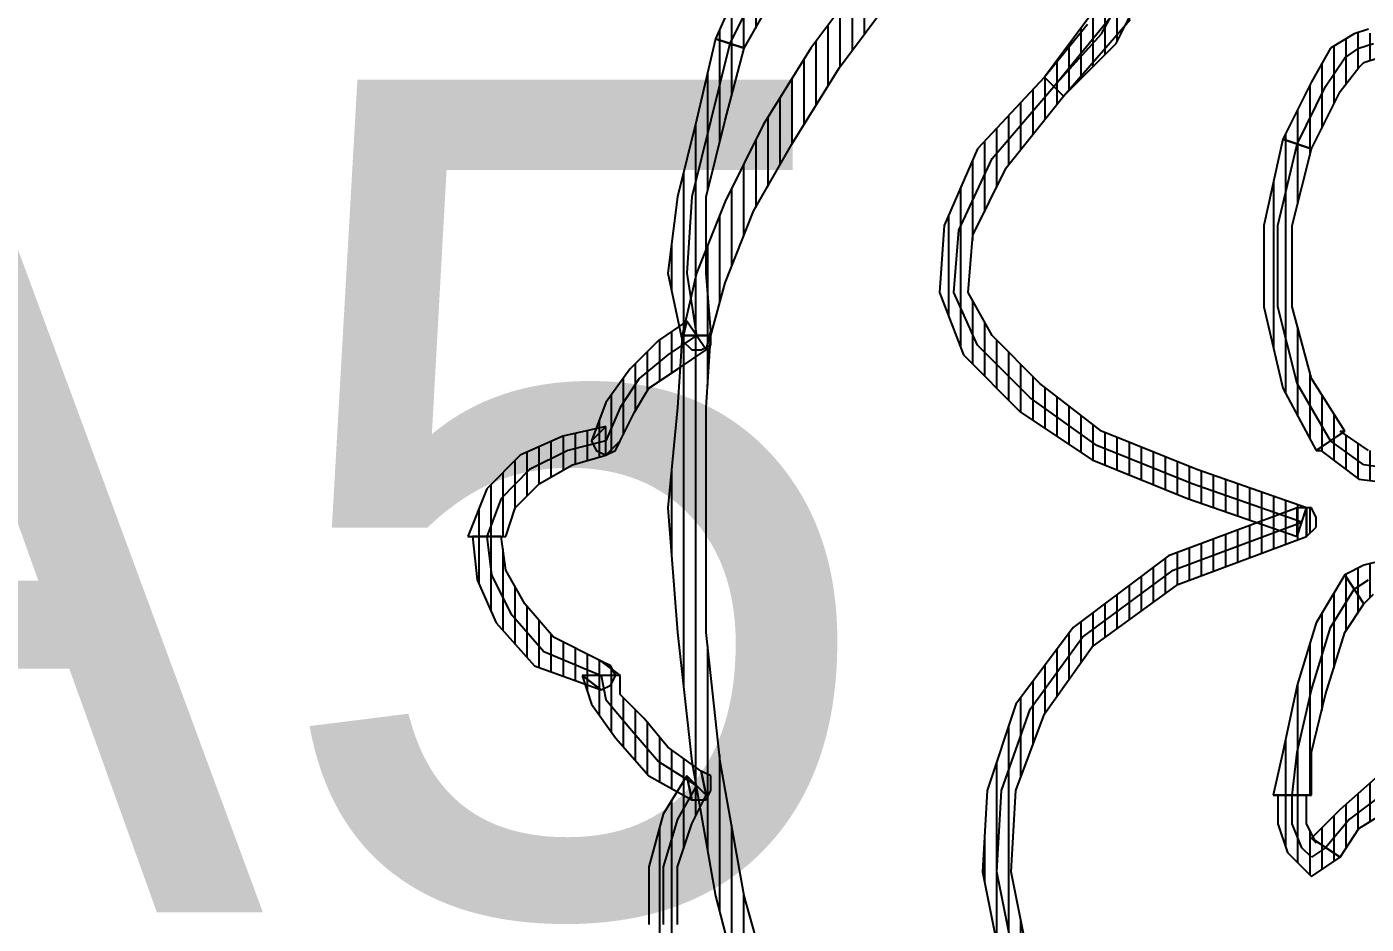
# Model space of a CAD drawing. Header units: millimetres. Extents: x 11489 to 12006, y 36725 to 37730.
# Drawn here: x 11588.21 to 11602.11, y 37430.75 to 37440.06 of the extents above; entities that cross this region are included whole.
import ezdxf
from ezdxf.enums import TextEntityAlignment as Align

# ---------------------------------------------------------------- set-up
doc = ezdxf.new("R2010")
doc.units = ezdxf.units.MM
doc.layers.add('OC-Mutfak_Ekipman', color=252, linetype='Continuous')
doc.styles.add('TAKSİM', font='GOTHIC.TTF', dxfattribs={"height": 7})
pattern_1 = [(360, (-19413.11011, 29189.02214), (1e-16, 0.125), [25])]

# ---------------------------------------------------------------- blocks, each defined once
blk = doc.blocks.new('A$C0b4f8896')
at = {"ltscale": 30}
h = blk.add_hatch(dxfattribs=at)
h.set_pattern_fill('DC_LINES', color=256, scale=0.1, style=0)
h.set_pattern_definition(pattern_1)
edge = h.paths.add_edge_path(flags=0)
edge.add_line((28.414, 46.705), (28.265, 46.507))
edge.add_line((28.265, 46.507), (28.165, 46.26))
edge.add_line((28.165, 46.26), (28.066, 46.062))
edge.add_line((28.066, 46.062), (28.016, 45.765))
edge.add_line((28.016, 45.765), (27.967, 45.566))
edge.add_line((27.967, 45.566), (27.967, 45.369))
edge.add_line((27.967, 45.369), (28.016, 45.171))
edge.add_line((28.016, 45.171), (28.116, 44.973))
edge.add_line((28.116, 44.973), (28.414, 45.171))
edge.add_line((28.414, 45.171), (28.314, 45.27))
edge.add_line((28.314, 45.27), (28.265, 45.369))
edge.add_line((28.265, 45.369), (28.265, 45.566))
edge.add_line((28.265, 45.566), (28.314, 45.765))
edge.add_line((28.314, 45.765), (28.364, 45.963))
edge.add_line((28.364, 45.963), (28.463, 46.16))
edge.add_line((28.463, 46.16), (28.563, 46.309))
edge.add_line((28.563, 46.309), (28.712, 46.507))
h = blk.add_hatch(dxfattribs=at)
h.set_pattern_fill('DC_LINES', color=256, scale=0.1, style=0)
h.set_pattern_definition(pattern_1)
edge = h.paths.add_edge_path(flags=0)
edge.add_line((31.046, 44.924), (30.748, 45.121))
edge.add_line((30.748, 45.121), (30.5, 45.518))
edge.add_line((30.5, 45.518), (30.301, 45.765))
edge.add_line((30.301, 45.765), (30.202, 45.715))
edge.add_line((30.202, 45.715), (30.202, 46.012))
edge.add_line((30.202, 46.012), (30.003, 45.666))
edge.add_line((30.003, 45.666), (30.202, 45.319))
edge.add_line((30.202, 45.319), (30.55, 44.924))
edge.add_line((30.55, 44.924), (30.848, 44.627))
h = blk.add_hatch(dxfattribs=at)
h.set_pattern_fill('DC_LINES', color=256, scale=0.1, style=0)
h.set_pattern_definition(pattern_1)
edge = h.paths.add_edge_path(flags=0)
edge.add_line((26.824, 44.677), (26.824, 44.726))
edge.add_line((26.824, 44.726), (27.122, 45.121))
edge.add_line((27.122, 45.121), (27.172, 45.518))
edge.add_line((27.172, 45.518), (26.923, 45.863))
edge.add_line((26.923, 45.863), (26.476, 45.863))
edge.add_line((26.476, 45.863), (26.576, 45.566))
edge.add_line((26.576, 45.566), (26.824, 45.566))
edge.add_line((26.824, 45.566), (26.874, 45.518))
edge.add_line((26.874, 45.518), (26.824, 45.221))
edge.add_line((26.824, 45.221), (26.625, 44.924))
edge.add_line((26.625, 44.924), (26.625, 44.973))
h = blk.add_hatch(dxfattribs=at)
h.set_pattern_fill('DC_LINES', color=256, scale=0.1, style=0)
h.set_pattern_definition(pattern_1)
edge = h.paths.add_edge_path(flags=0)
edge.add_line((22.453, 45.221), (22.502, 45.072))
edge.add_line((22.502, 45.072), (22.651, 44.824))
edge.add_line((22.651, 44.824), (22.999, 44.627))
edge.add_line((22.999, 44.627), (23.595, 44.33))
edge.add_line((23.595, 44.33), (23.695, 44.627))
edge.add_line((23.695, 44.627), (23.099, 44.924))
edge.add_line((23.099, 44.924), (22.85, 45.121))
edge.add_line((22.85, 45.121), (22.8, 45.171))
edge.add_line((22.8, 45.171), (22.751, 45.319))
h = blk.add_hatch(dxfattribs=at)
h.set_pattern_fill('DC_LINES', color=256, scale=0.1, style=0)
h.set_pattern_definition(pattern_1)
edge = h.paths.add_edge_path(flags=0)
edge.add_line((28.116, 44.973), (28.612, 44.677))
edge.add_line((28.612, 44.677), (29.258, 44.479))
edge.add_line((29.258, 44.479), (29.954, 44.33))
edge.add_line((29.954, 44.33), (30.401, 44.231))
edge.add_line((30.401, 44.231), (30.401, 44.627))
edge.add_line((30.401, 44.627), (29.954, 44.627))
edge.add_line((29.954, 44.627), (29.357, 44.775))
edge.add_line((29.357, 44.775), (28.712, 44.973))
edge.add_line((28.712, 44.973), (28.414, 45.171))
h = blk.add_hatch(dxfattribs=at)
h.set_pattern_fill('DC_LINES', color=256, scale=0.1, style=0)
h.set_pattern_definition(pattern_1)
edge = h.paths.add_edge_path(flags=0)
edge.add_line((23.595, 44.33), (24.489, 44.132))
edge.add_line((24.489, 44.132), (25.334, 44.132))
edge.add_line((25.334, 44.132), (26.178, 44.33))
edge.add_line((26.178, 44.33), (26.824, 44.677))
edge.add_line((26.824, 44.677), (26.625, 44.973))
edge.add_line((26.625, 44.973), (26.079, 44.627))
edge.add_line((26.079, 44.627), (25.334, 44.429))
edge.add_line((25.334, 44.429), (24.489, 44.429))
edge.add_line((24.489, 44.429), (23.695, 44.627))
h = blk.add_hatch(dxfattribs=at)
h.set_pattern_fill('DC_LINES', color=256, scale=0.1, style=0)
h.set_pattern_definition(pattern_1)
edge = h.paths.add_edge_path(flags=0)
edge.add_line((30.401, 44.231), (30.401, 44.28))
edge.add_line((30.401, 44.28), (30.699, 44.28))
edge.add_line((30.699, 44.28), (30.997, 44.38))
edge.add_line((30.997, 44.38), (31.245, 44.627))
edge.add_line((31.245, 44.627), (31.046, 44.924))
edge.add_line((31.046, 44.924), (30.848, 44.627))
edge.add_line((30.848, 44.627), (30.897, 44.677))
edge.add_line((30.897, 44.677), (30.699, 44.577))
edge.add_line((30.699, 44.577), (30.401, 44.577))
edge.add_line((30.401, 44.577), (30.401, 44.627))
h = blk.add_hatch(dxfattribs=at)
h.set_pattern_fill('DC_LINES', color=256, scale=0.1, style=0)
h.set_pattern_definition(pattern_1)
edge = h.paths.add_edge_path(flags=0)
edge.add_line((27.718, 44.479), (27.42, 44.479))
edge.add_line((27.42, 44.479), (27.917, 43.143))
edge.add_line((27.917, 43.143), (28.662, 42.153))
edge.add_line((28.662, 42.153), (29.457, 41.56))
edge.add_line((29.457, 41.56), (30.351, 41.263))
edge.add_line((30.351, 41.263), (31.195, 41.213))
edge.add_line((31.195, 41.213), (31.941, 41.361))
edge.add_line((31.941, 41.361), (32.686, 41.56))
edge.add_line((32.686, 41.56), (33.232, 41.856))
edge.add_line((33.232, 41.856), (33.033, 42.153))
edge.add_line((33.033, 42.153), (32.586, 41.856))
edge.add_line((32.586, 41.856), (31.941, 41.658))
edge.add_line((31.941, 41.658), (31.195, 41.51))
edge.add_line((31.195, 41.51), (30.351, 41.56))
edge.add_line((30.351, 41.56), (29.556, 41.856))
edge.add_line((29.556, 41.856), (28.861, 42.351))
edge.add_line((28.861, 42.351), (28.215, 43.241))
edge.add_line((28.215, 43.241), (27.718, 44.577))
edge.add_line((27.718, 44.577), (27.42, 44.577))
edge.add_line((27.42, 44.577), (27.718, 44.577))
edge.add_line((27.718, 44.577), (27.619, 44.677))
edge.add_line((27.619, 44.677), (27.52, 44.677))
edge.add_line((27.52, 44.677), (27.42, 44.627))
edge.add_line((27.42, 44.627), (27.42, 44.479))
h = blk.add_hatch(dxfattribs=at)
h.set_pattern_fill('DC_LINES', color=256, scale=0.1, style=0)
h.set_pattern_definition(pattern_1)
edge = h.paths.add_edge_path(flags=0)
edge.add_line((27.718, 44.479), (27.42, 44.479))
edge.add_line((27.42, 44.479), (27.917, 43.143))
edge.add_line((27.917, 43.143), (28.662, 42.153))
edge.add_line((28.662, 42.153), (29.457, 41.56))
edge.add_line((29.457, 41.56), (30.351, 41.263))
edge.add_line((30.351, 41.263), (31.195, 41.213))
edge.add_line((31.195, 41.213), (31.941, 41.361))
edge.add_line((31.941, 41.361), (32.686, 41.56))
edge.add_line((32.686, 41.56), (33.232, 41.856))
edge.add_line((33.232, 41.856), (33.033, 42.153))
edge.add_line((33.033, 42.153), (32.586, 41.856))
edge.add_line((32.586, 41.856), (31.941, 41.658))
edge.add_line((31.941, 41.658), (31.195, 41.51))
edge.add_line((31.195, 41.51), (30.351, 41.56))
edge.add_line((30.351, 41.56), (29.556, 41.856))
edge.add_line((29.556, 41.856), (28.861, 42.351))
edge.add_line((28.861, 42.351), (28.215, 43.241))
edge.add_line((28.215, 43.241), (27.718, 44.577))
edge.add_line((27.718, 44.577), (27.42, 44.577))
edge.add_line((27.42, 44.577), (27.718, 44.577))
edge.add_line((27.718, 44.577), (27.619, 44.677))
edge.add_line((27.619, 44.677), (27.52, 44.677))
edge.add_line((27.52, 44.677), (27.42, 44.627))
edge.add_line((27.42, 44.627), (27.42, 44.479))
h = blk.add_hatch(dxfattribs=at)
h.set_pattern_fill('DC_LINES', color=256, scale=0.1, style=0)
h.set_pattern_definition(pattern_1)
edge = h.paths.add_edge_path(flags=0)
edge.add_line((22.95, 41.856), (23.695, 41.163))
edge.add_line((23.695, 41.163), (24.489, 40.817))
edge.add_line((24.489, 40.817), (25.185, 40.768))
edge.add_line((25.185, 40.768), (25.831, 41.016))
edge.add_line((25.831, 41.016), (26.427, 41.608))
edge.add_line((26.427, 41.608), (26.923, 42.351))
edge.add_line((26.923, 42.351), (27.321, 43.341))
edge.add_line((27.321, 43.341), (27.718, 44.479))
edge.add_line((27.718, 44.479), (27.42, 44.577))
edge.add_line((27.42, 44.577), (27.023, 43.439))
edge.add_line((27.023, 43.439), (26.625, 42.45))
edge.add_line((26.625, 42.45), (26.129, 41.807))
edge.add_line((26.129, 41.807), (25.632, 41.312))
edge.add_line((25.632, 41.312), (25.185, 41.064))
edge.add_line((25.185, 41.064), (24.589, 41.114))
edge.add_line((24.589, 41.114), (23.893, 41.46))
edge.add_line((23.893, 41.46), (23.148, 42.054))
h = blk.add_hatch(dxfattribs=at)
h.set_pattern_fill('DC_LINES', color=256, scale=0.1, style=0)
h.set_pattern_definition(pattern_1)
edge = h.paths.add_edge_path(flags=0)
edge.add_line((22.95, 41.856), (23.695, 41.163))
edge.add_line((23.695, 41.163), (24.489, 40.817))
edge.add_line((24.489, 40.817), (25.185, 40.768))
edge.add_line((25.185, 40.768), (25.831, 41.016))
edge.add_line((25.831, 41.016), (26.427, 41.608))
edge.add_line((26.427, 41.608), (26.923, 42.351))
edge.add_line((26.923, 42.351), (27.321, 43.341))
edge.add_line((27.321, 43.341), (27.718, 44.479))
edge.add_line((27.718, 44.479), (27.42, 44.577))
edge.add_line((27.42, 44.577), (27.023, 43.439))
edge.add_line((27.023, 43.439), (26.625, 42.45))
edge.add_line((26.625, 42.45), (26.129, 41.807))
edge.add_line((26.129, 41.807), (25.632, 41.312))
edge.add_line((25.632, 41.312), (25.185, 41.064))
edge.add_line((25.185, 41.064), (24.589, 41.114))
edge.add_line((24.589, 41.114), (23.893, 41.46))
edge.add_line((23.893, 41.46), (23.148, 42.054))
h = blk.add_hatch(dxfattribs=at)
h.set_pattern_fill('DC_LINES', color=256, scale=0.1, style=0)
h.set_pattern_definition(pattern_1)
edge = h.paths.add_edge_path(flags=0)
edge.add_line((20.168, 42.202), (20.168, 42.104))
edge.add_line((20.168, 42.104), (20.317, 42.351))
edge.add_line((20.317, 42.351), (20.515, 42.549))
edge.add_line((20.515, 42.549), (20.764, 42.747))
edge.add_line((20.764, 42.747), (21.062, 42.747))
edge.add_line((21.062, 42.747), (21.509, 42.747))
edge.add_line((21.509, 42.747), (21.906, 42.599))
edge.add_line((21.906, 42.599), (22.403, 42.302))
edge.add_line((22.403, 42.302), (22.95, 41.856))
edge.add_line((22.95, 41.856), (23.148, 42.054))
edge.add_line((23.148, 42.054), (22.602, 42.599))
edge.add_line((22.602, 42.599), (22.006, 42.896))
edge.add_line((22.006, 42.896), (21.509, 43.044))
edge.add_line((21.509, 43.044), (21.062, 43.143))
edge.add_line((21.062, 43.143), (20.664, 43.044))
edge.add_line((20.664, 43.044), (20.317, 42.846))
edge.add_line((20.317, 42.846), (20.019, 42.549))
edge.add_line((20.019, 42.549), (19.87, 42.202))
edge.add_line((19.87, 42.202), (19.87, 42.104))
edge.add_line((19.87, 42.104), (19.87, 42.202))
edge.add_line((19.87, 42.202), (19.87, 42.054))
edge.add_line((19.87, 42.054), (19.969, 42.005))
edge.add_line((19.969, 42.005), (20.068, 42.005))
edge.add_line((20.068, 42.005), (20.168, 42.104))
h = blk.add_hatch(dxfattribs=at)
h.set_pattern_fill('DC_LINES', color=256, scale=0.1, style=0)
h.set_pattern_definition(pattern_1)
edge = h.paths.add_edge_path(flags=0)
edge.add_line((20.267, 40.966), (20.267, 40.916))
edge.add_line((20.267, 40.916), (20.068, 41.411))
edge.add_line((20.068, 41.411), (20.068, 41.905))
edge.add_line((20.068, 41.905), (20.267, 42.302))
edge.add_line((20.267, 42.302), (20.565, 42.599))
edge.add_line((20.565, 42.599), (20.963, 42.796))
edge.add_line((20.963, 42.796), (21.509, 42.747))
edge.add_line((21.509, 42.747), (22.155, 42.45))
edge.add_line((22.155, 42.45), (22.95, 41.856))
edge.add_line((22.95, 41.856), (23.148, 42.054))
edge.add_line((23.148, 42.054), (22.353, 42.747))
edge.add_line((22.353, 42.747), (21.608, 43.044))
edge.add_line((21.608, 43.044), (20.963, 43.093))
edge.add_line((20.963, 43.093), (20.366, 42.896))
edge.add_line((20.366, 42.896), (19.969, 42.499))
edge.add_line((19.969, 42.499), (19.77, 41.905))
edge.add_line((19.77, 41.905), (19.77, 41.411))
edge.add_line((19.77, 41.411), (19.969, 40.817))
edge.add_line((19.969, 40.817), (19.969, 40.768))
h = blk.add_hatch(dxfattribs=at)
h.set_pattern_fill('DC_LINES', color=256, scale=0.1, style=0)
h.set_pattern_definition(pattern_1)
edge = h.paths.add_edge_path(flags=0)
edge.add_line((25.632, 38.393), (25.085, 38.541))
edge.add_line((25.085, 38.541), (24.34, 38.838))
edge.add_line((24.34, 38.838), (23.645, 39.234))
edge.add_line((23.645, 39.234), (22.85, 39.729))
edge.add_line((22.85, 39.729), (22.055, 40.322))
edge.add_line((22.055, 40.322), (21.31, 40.916))
edge.add_line((21.31, 40.916), (20.664, 41.56))
edge.add_line((20.664, 41.56), (20.168, 42.252))
edge.add_line((20.168, 42.252), (19.87, 42.054))
edge.add_line((19.87, 42.054), (20.466, 41.361))
edge.add_line((20.466, 41.361), (21.112, 40.718))
edge.add_line((21.112, 40.718), (21.857, 40.025))
edge.add_line((21.857, 40.025), (22.651, 39.432))
edge.add_line((22.651, 39.432), (23.446, 38.938))
edge.add_line((23.446, 38.938), (24.241, 38.541))
edge.add_line((24.241, 38.541), (24.986, 38.244))
edge.add_line((24.986, 38.244), (25.632, 38.096))
h = blk.add_hatch(dxfattribs=at)
h.set_pattern_fill('DC_LINES', color=256, scale=0.1, style=0)
h.set_pattern_definition(pattern_1)
edge = h.paths.add_edge_path(flags=0)
edge.add_line((22.651, 38.739), (22.304, 38.938))
edge.add_line((22.304, 38.938), (21.906, 39.283))
edge.add_line((21.906, 39.283), (21.608, 39.729))
edge.add_line((21.608, 39.729), (21.211, 40.273))
edge.add_line((21.211, 40.273), (20.913, 40.768))
edge.add_line((20.913, 40.768), (20.615, 41.312))
edge.add_line((20.615, 41.312), (20.366, 41.807))
edge.add_line((20.366, 41.807), (20.168, 42.202))
edge.add_line((20.168, 42.202), (19.87, 42.104))
edge.add_line((19.87, 42.104), (20.068, 41.708))
edge.add_line((20.068, 41.708), (20.317, 41.213))
edge.add_line((20.317, 41.213), (20.615, 40.669))
edge.add_line((20.615, 40.669), (20.913, 40.075))
edge.add_line((20.913, 40.075), (21.31, 39.531))
edge.add_line((21.31, 39.531), (21.708, 39.086))
edge.add_line((21.708, 39.086), (22.105, 38.641))
edge.add_line((22.105, 38.641), (22.552, 38.442))
h = blk.add_hatch(dxfattribs=at)
h.set_pattern_fill('DC_LINES', color=256, scale=0.1, style=0)
h.set_pattern_definition(pattern_1)
edge = h.paths.add_edge_path(flags=0)
edge.add_line((34.673, 40.273), (33.779, 39.63))
edge.add_line((33.779, 39.63), (32.686, 39.086))
edge.add_line((32.686, 39.086), (31.444, 38.739))
edge.add_line((31.444, 38.739), (30.053, 38.492))
edge.add_line((30.053, 38.492), (28.712, 38.344))
edge.add_line((28.712, 38.344), (27.42, 38.344))
edge.add_line((27.42, 38.344), (26.377, 38.344))
edge.add_line((26.377, 38.344), (25.632, 38.393))
edge.add_line((25.632, 38.393), (25.632, 38.096))
edge.add_line((25.632, 38.096), (26.377, 38.047))
edge.add_line((26.377, 38.047), (27.42, 37.947))
edge.add_line((27.42, 37.947), (28.712, 38.047))
edge.add_line((28.712, 38.047), (30.053, 38.195))
edge.add_line((30.053, 38.195), (31.444, 38.442))
edge.add_line((31.444, 38.442), (32.785, 38.789))
edge.add_line((32.785, 38.789), (33.977, 39.333))
edge.add_line((33.977, 39.333), (34.871, 40.075))
h = blk.add_hatch(dxfattribs=at)
h.set_pattern_fill('DC_LINES', color=256, scale=0.1, style=0)
h.set_pattern_definition(pattern_1)
edge = h.paths.add_edge_path(flags=0)
edge.add_line((34.573, 40.125), (34.573, 40.075))
edge.add_line((34.573, 40.075), (34.176, 39.383))
edge.add_line((34.176, 39.383), (33.629, 38.838))
edge.add_line((33.629, 38.838), (33.033, 38.442))
edge.add_line((33.033, 38.442), (32.388, 38.195))
edge.add_line((32.388, 38.195), (31.742, 38.047))
edge.add_line((31.742, 38.047), (31.146, 38.047))
edge.add_line((31.146, 38.047), (30.699, 38.195))
edge.add_line((30.699, 38.195), (30.401, 38.344))
edge.add_line((30.401, 38.344), (30.202, 38.146))
edge.add_line((30.202, 38.146), (30.599, 37.898))
edge.add_line((30.599, 37.898), (31.146, 37.75))
edge.add_line((31.146, 37.75), (31.742, 37.75))
edge.add_line((31.742, 37.75), (32.487, 37.898))
edge.add_line((32.487, 37.898), (33.133, 38.146))
edge.add_line((33.133, 38.146), (33.828, 38.541))
edge.add_line((33.828, 38.541), (34.474, 39.185))
edge.add_line((34.474, 39.185), (34.871, 39.977))
edge.add_line((34.871, 39.977), (34.871, 39.927))
edge.add_line((34.871, 39.927), (34.871, 39.977))
edge.add_line((34.871, 39.977), (34.871, 40.125))
edge.add_line((34.871, 40.125), (34.772, 40.174))
edge.add_line((34.772, 40.174), (34.623, 40.174))
edge.add_line((34.623, 40.174), (34.573, 40.075))
h = blk.add_hatch(dxfattribs=at)
h.set_pattern_fill('DC_LINES', color=256, scale=0.1, style=0)
h.set_pattern_definition(pattern_1)
edge = h.paths.add_edge_path(flags=0)
edge.add_line((25.781, 38.344), (25.582, 38.393))
edge.add_line((25.582, 38.393), (24.986, 38.344))
edge.add_line((24.986, 38.344), (24.191, 38.344))
edge.add_line((24.191, 38.344), (23.397, 38.541))
edge.add_line((23.397, 38.541), (22.651, 38.739))
edge.add_line((22.651, 38.739), (22.552, 38.442))
edge.add_line((22.552, 38.442), (23.397, 38.244))
edge.add_line((23.397, 38.244), (24.191, 38.047))
edge.add_line((24.191, 38.047), (24.986, 37.947))
edge.add_line((24.986, 37.947), (25.682, 38.096))
edge.add_line((25.682, 38.096), (25.483, 38.146))
edge.add_line((25.483, 38.146), (25.682, 38.096))
edge.add_line((25.682, 38.096), (25.781, 38.195))
edge.add_line((25.781, 38.195), (25.781, 38.294))
edge.add_line((25.781, 38.294), (25.731, 38.393))
edge.add_line((25.731, 38.393), (25.582, 38.393))
h = blk.add_hatch(dxfattribs=at)
h.set_pattern_fill('DC_LINES', color=256, scale=0.1, style=0)
h.set_pattern_definition(pattern_1)
edge = h.paths.add_edge_path(flags=0)
edge.add_line((30.401, 38.344), (30.152, 38.294))
edge.add_line((30.152, 38.294), (29.904, 37.947))
edge.add_line((29.904, 37.947), (29.606, 37.7))
edge.add_line((29.606, 37.7), (29.357, 37.453))
edge.add_line((29.357, 37.453), (29.159, 37.453))
edge.add_line((29.159, 37.453), (29.159, 37.057))
edge.add_line((29.159, 37.057), (29.457, 37.156))
edge.add_line((29.457, 37.156), (29.805, 37.403))
edge.add_line((29.805, 37.403), (30.202, 37.75))
edge.add_line((30.202, 37.75), (30.45, 38.195))
edge.add_line((30.45, 38.195), (30.202, 38.146))
edge.add_line((30.202, 38.146), (30.45, 38.195))
edge.add_line((30.45, 38.195), (30.45, 38.344))
edge.add_line((30.45, 38.344), (30.351, 38.393))
edge.add_line((30.351, 38.393), (30.202, 38.393))
edge.add_line((30.202, 38.393), (30.152, 38.294))
h = blk.add_hatch(dxfattribs=at)
h.set_pattern_fill('DC_LINES', color=256, scale=0.1, style=0)
h.set_pattern_definition(pattern_1)
edge = h.paths.add_edge_path(flags=0)
edge.add_line((26.874, 37.305), (26.725, 37.453))
edge.add_line((26.725, 37.453), (26.427, 37.602))
edge.add_line((26.427, 37.602), (26.178, 37.75))
edge.add_line((26.178, 37.75), (25.98, 38.047))
edge.add_line((25.98, 38.047), (25.781, 38.344))
edge.add_line((25.781, 38.344), (25.483, 38.146))
edge.add_line((25.483, 38.146), (25.682, 37.849))
edge.add_line((25.682, 37.849), (25.98, 37.552))
edge.add_line((25.98, 37.552), (26.327, 37.305))
edge.add_line((26.327, 37.305), (26.725, 37.156))
edge.add_line((26.725, 37.156), (26.576, 37.305))
edge.add_line((26.576, 37.305), (26.725, 37.156))
edge.add_line((26.725, 37.156), (26.824, 37.205))
edge.add_line((26.824, 37.205), (26.874, 37.305))
edge.add_line((26.874, 37.305), (26.824, 37.403))
edge.add_line((26.824, 37.403), (26.725, 37.453))
h = blk.add_hatch(dxfattribs=at)
h.set_pattern_fill('DC_LINES', color=256, scale=0.1, style=0)
h.set_pattern_definition(pattern_1)
edge = h.paths.add_edge_path(flags=0)
edge.add_line((29.159, 37.453), (29.01, 37.255))
edge.add_line((29.01, 37.255), (28.761, 36.761))
edge.add_line((28.761, 36.761), (28.414, 36.463))
edge.add_line((28.414, 36.463), (28.066, 36.266))
edge.add_line((28.066, 36.266), (27.718, 36.216))
edge.add_line((27.718, 36.216), (27.718, 35.919))
edge.add_line((27.718, 35.919), (28.165, 35.969))
edge.add_line((28.165, 35.969), (28.612, 36.167))
edge.add_line((28.612, 36.167), (29.059, 36.562))
edge.add_line((29.059, 36.562), (29.308, 37.255))
edge.add_line((29.308, 37.255), (29.159, 37.057))
edge.add_line((29.159, 37.057), (29.308, 37.255))
edge.add_line((29.308, 37.255), (29.258, 37.354))
edge.add_line((29.258, 37.354), (29.159, 37.403))
edge.add_line((29.159, 37.403), (29.059, 37.354))
edge.add_line((29.059, 37.354), (29.01, 37.255))
h = blk.add_hatch(dxfattribs=at)
h.set_pattern_fill('DC_LINES', color=256, scale=0.1, style=0)
h.set_pattern_definition(pattern_1)
edge = h.paths.add_edge_path(flags=0)
edge.add_line((27.718, 36.216), (27.718, 36.266))
edge.add_line((27.718, 36.266), (27.42, 36.364))
edge.add_line((27.42, 36.364), (27.172, 36.611))
edge.add_line((27.172, 36.611), (26.973, 36.958))
edge.add_line((26.973, 36.958), (26.874, 37.305))
edge.add_line((26.874, 37.305), (26.576, 37.305))
edge.add_line((26.576, 37.305), (26.675, 36.859))
edge.add_line((26.675, 36.859), (26.874, 36.414))
edge.add_line((26.874, 36.414), (27.221, 36.067))
edge.add_line((27.221, 36.067), (27.718, 35.87))
edge.add_line((27.718, 35.87), (27.718, 35.919))
for p, q in [((27.023, 45.518), (26.973, 45.171)), ((27.122, 45.121), (27.172, 45.518)), ((30.748, 45.121), (30.5, 45.518)), ((27.967, 45.369), (28.016, 45.171)), ((30.351, 45.418), (30.649, 45.022)), ((22.453, 45.221), (22.502, 45.072)), ((22.651, 45.121), (22.602, 45.27)), ((22.8, 45.171), (22.751, 45.319)), ((26.824, 45.221), (26.625, 44.924)), ((28.265, 45.072), (28.165, 45.221)), ((28.414, 45.171), (28.314, 45.27)), ((30.202, 45.319), (30.55, 44.924)), ((22.502, 45.072), (22.651, 44.824)), ((22.751, 44.973), (22.651, 45.121)), ((22.85, 45.121), (22.8, 45.171)), ((23.099, 44.924), (22.85, 45.121)), ((26.973, 45.171), (26.725, 44.824)), ((26.824, 44.726), (27.122, 45.121)), ((28.016, 45.171), (28.116, 44.973)), ((28.116, 44.973), (28.414, 45.171)), ((28.414, 45.171), (28.116, 44.973)), ((28.662, 44.824), (28.265, 45.072)), ((28.712, 44.973), (28.414, 45.171)), ((28.414, 45.171), (28.414, 45.171)), ((31.046, 44.924), (30.748, 45.121)), ((23.049, 44.775), (22.751, 44.973)), ((23.695, 44.627), (23.099, 44.924)), ((26.625, 44.973), (26.079, 44.627)), ((26.625, 44.924), (26.625, 44.973)), ((26.625, 44.973), (26.824, 44.677)), ((26.824, 44.677), (26.625, 44.973)), ((28.116, 44.973), (28.116, 44.973)), ((28.116, 44.973), (28.612, 44.677)), ((28.116, 44.973), (28.116, 44.973)), ((29.357, 44.775), (28.712, 44.973)), ((30.55, 44.924), (30.848, 44.627)), ((30.649, 45.022), (30.947, 44.775)), ((30.848, 44.627), (31.046, 44.924)), ((31.046, 44.924), (30.848, 44.627)), ((31.046, 44.924), (31.046, 44.924)), ((31.046, 44.924), (31.046, 44.924)), ((31.245, 44.627), (31.046, 44.924)), ((22.651, 44.824), (22.999, 44.627)), ((23.645, 44.479), (23.049, 44.775)), ((26.725, 44.824), (26.129, 44.479)), ((29.308, 44.627), (28.662, 44.824)), ((29.954, 44.627), (29.357, 44.775)), ((30.947, 44.775), (31.046, 44.627)), ((22.999, 44.627), (23.595, 44.33)), ((23.695, 44.627), (23.595, 44.33)), ((23.595, 44.33), (23.695, 44.627)), ((24.489, 44.429), (23.695, 44.627)), ((23.695, 44.627), (23.695, 44.627)), ((26.079, 44.627), (25.334, 44.429)), ((26.178, 44.33), (26.824, 44.677)), ((26.824, 44.677), (26.824, 44.726)), ((26.824, 44.677), (26.824, 44.677)), ((27.52, 44.677), (27.42, 44.627)), ((27.52, 44.677), (27.42, 44.627)), ((27.42, 44.627), (27.42, 44.479)), ((27.42, 44.627), (27.42, 44.479)), ((27.619, 44.677), (27.52, 44.677)), ((27.619, 44.677), (27.52, 44.677)), ((27.718, 44.577), (27.619, 44.677)), ((27.718, 44.577), (27.619, 44.677)), ((28.612, 44.677), (29.258, 44.479)), ((29.954, 44.479), (29.308, 44.627)), ((30.401, 44.627), (29.954, 44.627)), ((30.401, 44.577), (30.401, 44.627)), ((30.401, 44.627), (30.401, 44.231)), ((30.401, 44.231), (30.401, 44.627)), ((30.897, 44.677), (30.699, 44.577)), ((30.848, 44.627), (30.897, 44.677)), ((30.848, 44.627), (30.848, 44.627)), ((30.848, 44.627), (30.848, 44.627)), ((31.046, 44.627), (30.947, 44.527)), ((30.997, 44.38), (31.245, 44.627)), ((27.42, 44.577), (27.023, 43.439)), ((27.42, 44.577), (27.023, 43.439)), ((27.569, 44.527), (27.172, 43.39)), ((27.569, 44.527), (27.172, 43.39)), ((27.718, 44.577), (27.42, 44.577)), ((27.42, 44.577), (27.718, 44.577)), ((27.718, 44.479), (27.42, 44.577)), ((27.718, 44.577), (27.42, 44.577)), ((27.42, 44.577), (27.718, 44.577)), ((27.718, 44.479), (27.42, 44.577)), ((28.066, 43.192), (27.569, 44.527)), ((28.066, 43.192), (27.569, 44.527)), ((28.215, 43.241), (27.718, 44.577)), ((28.215, 43.241), (27.718, 44.577)), ((30.699, 44.577), (30.401, 44.577)), ((30.947, 44.527), (30.699, 44.429)), ((24.489, 44.28), (23.645, 44.479)), ((25.334, 44.429), (24.489, 44.429)), ((26.129, 44.479), (25.334, 44.28)), ((27.321, 43.341), (27.718, 44.479)), ((27.321, 43.341), (27.718, 44.479)), ((27.718, 44.479), (27.42, 44.479)), ((27.42, 44.479), (27.917, 43.143)), ((27.42, 44.479), (27.718, 44.479)), ((27.718, 44.479), (27.42, 44.479)), ((27.42, 44.479), (27.917, 43.143)), ((27.42, 44.479), (27.718, 44.479)), ((27.718, 44.479), (27.718, 44.479)), ((27.718, 44.479), (27.718, 44.479)), ((29.258, 44.479), (29.954, 44.33)), ((30.401, 44.429), (29.954, 44.479)), ((30.699, 44.429), (30.401, 44.429)), ((30.699, 44.28), (30.997, 44.38)), ((23.595, 44.33), (23.595, 44.33)), ((23.595, 44.33), (24.489, 44.132)), ((23.595, 44.33), (23.595, 44.33)), ((25.334, 44.28), (24.489, 44.28)), ((25.334, 44.132), (26.178, 44.33)), ((29.954, 44.33), (30.401, 44.231)), ((30.401, 44.231), (30.401, 44.28)), ((30.401, 44.28), (30.699, 44.28)), ((30.401, 44.231), (30.401, 44.231)), ((24.489, 44.132), (25.334, 44.132)), ((27.023, 43.439), (26.625, 42.45)), ((27.023, 43.439), (26.625, 42.45)), ((27.172, 43.39), (26.774, 42.4)), ((27.172, 43.39), (26.774, 42.4)), ((26.923, 42.351), (27.321, 43.341)), ((26.923, 42.351), (27.321, 43.341)), ((28.861, 42.351), (28.215, 43.241)), ((28.861, 42.351), (28.215, 43.241)), ((27.917, 43.143), (28.662, 42.153)), ((27.917, 43.143), (28.662, 42.153)), ((28.761, 42.252), (28.066, 43.192)), ((28.761, 42.252), (28.066, 43.192)), ((22.602, 42.599), (22.006, 42.896)), ((22.502, 42.45), (21.956, 42.747)), ((23.148, 42.054), (22.353, 42.747)), ((23.049, 41.955), (22.254, 42.599)), ((23.148, 42.054), (22.602, 42.599)), ((22.155, 42.45), (22.95, 41.856)), ((23.049, 41.955), (22.502, 42.45)), ((26.625, 42.45), (26.129, 41.807)), ((26.625, 42.45), (26.129, 41.807)), ((22.403, 42.302), (22.95, 41.856)), ((26.774, 42.4), (26.278, 41.708)), ((26.774, 42.4), (26.278, 41.708)), ((26.427, 41.608), (26.923, 42.351)), ((26.427, 41.608), (26.923, 42.351)), ((29.556, 41.856), (28.861, 42.351)), ((29.556, 41.856), (28.861, 42.351)), ((28.662, 42.153), (29.457, 41.56)), ((28.662, 42.153), (29.457, 41.56)), ((29.507, 41.708), (28.761, 42.252)), ((29.507, 41.708), (28.761, 42.252)), ((23.148, 42.054), (22.95, 41.856)), ((22.95, 41.856), (23.148, 42.054)), ((23.148, 42.054), (22.95, 41.856)), ((22.95, 41.856), (23.148, 42.054)), ((23.893, 41.46), (23.148, 42.054)), ((23.148, 42.054), (23.148, 42.054)), ((23.893, 41.46), (23.148, 42.054)), ((23.148, 42.054), (23.148, 42.054)), ((22.95, 41.856), (22.95, 41.856)), ((22.95, 41.856), (23.695, 41.163)), ((22.95, 41.856), (22.95, 41.856)), ((22.95, 41.856), (22.95, 41.856)), ((22.95, 41.856), (23.695, 41.163)), ((22.95, 41.856), (22.95, 41.856)), ((23.794, 41.312), (23.049, 41.955)), ((23.794, 41.312), (23.049, 41.955)), ((30.351, 41.56), (29.556, 41.856)), ((30.351, 41.56), (29.556, 41.856)), ((26.129, 41.807), (25.632, 41.312)), ((26.129, 41.807), (25.632, 41.312)), ((26.278, 41.708), (25.731, 41.163)), ((26.278, 41.708), (25.731, 41.163)), ((30.351, 41.411), (29.507, 41.708)), ((30.351, 41.411), (29.507, 41.708)), ((25.831, 41.016), (26.427, 41.608)), ((25.831, 41.016), (26.427, 41.608)), ((31.941, 41.658), (31.195, 41.51)), ((31.941, 41.658), (31.195, 41.51)), ((24.589, 41.114), (23.893, 41.46)), ((24.589, 41.114), (23.893, 41.46)), ((29.457, 41.56), (30.351, 41.263)), ((29.457, 41.56), (30.351, 41.263)), ((31.195, 41.51), (30.351, 41.56)), ((31.195, 41.51), (30.351, 41.56)), ((31.941, 41.51), (31.195, 41.361)), ((31.941, 41.51), (31.195, 41.361)), ((24.539, 40.966), (23.794, 41.312)), ((24.539, 40.966), (23.794, 41.312)), ((25.632, 41.312), (25.185, 41.064)), ((25.632, 41.312), (25.185, 41.064)), ((31.195, 41.361), (30.351, 41.411)), ((31.195, 41.361), (30.351, 41.411)), ((31.195, 41.213), (31.941, 41.361)), ((31.195, 41.213), (31.941, 41.361)), ((23.695, 41.163), (24.489, 40.817)), ((23.695, 41.163), (24.489, 40.817)), ((25.731, 41.163), (25.185, 40.916)), ((25.731, 41.163), (25.185, 40.916)), ((30.351, 41.263), (31.195, 41.213)), ((30.351, 41.263), (31.195, 41.213)), ((25.185, 41.064), (24.589, 41.114)), ((25.185, 41.064), (24.589, 41.114)), ((25.185, 40.768), (25.831, 41.016)), ((25.185, 40.768), (25.831, 41.016)), ((25.185, 40.916), (24.539, 40.966)), ((25.185, 40.916), (24.539, 40.966)), ((24.489, 40.817), (25.185, 40.768)), ((24.489, 40.817), (25.185, 40.768)), ((22.85, 39.729), (22.055, 40.322)), ((21.857, 40.025), (22.651, 39.432)), ((23.645, 39.234), (22.85, 39.729)), ((22.651, 39.432), (23.446, 38.938)), ((24.34, 38.838), (23.645, 39.234)), ((32.686, 39.086), (31.444, 38.739)), ((22.651, 38.739), (22.304, 38.938)), ((23.446, 38.938), (24.241, 38.541)), ((22.204, 38.789), (22.602, 38.591)), ((25.085, 38.541), (24.34, 38.838)), ((31.444, 38.442), (32.785, 38.789)), ((22.552, 38.442), (22.651, 38.739)), ((22.651, 38.739), (22.552, 38.442)), ((22.651, 38.739), (22.651, 38.739)), ((22.651, 38.739), (22.651, 38.739)), ((23.397, 38.541), (22.651, 38.739)), ((31.444, 38.739), (30.053, 38.492)), ((22.105, 38.641), (22.552, 38.442)), ((22.602, 38.591), (23.397, 38.393)), ((24.191, 38.344), (23.397, 38.541)), ((24.241, 38.541), (24.986, 38.244)), ((25.632, 38.393), (25.085, 38.541)), ((22.552, 38.442), (22.552, 38.442)), ((22.552, 38.442), (23.397, 38.244)), ((23.397, 38.393), (24.191, 38.195)), ((25.582, 38.393), (24.986, 38.344)), ((25.781, 38.344), (25.582, 38.393)), ((25.731, 38.393), (25.582, 38.393)), ((25.582, 38.393), (25.781, 38.344)), ((26.377, 38.344), (25.632, 38.393)), ((25.632, 38.393), (25.632, 38.096)), ((25.632, 38.393), (25.632, 38.393)), ((25.632, 38.096), (25.632, 38.393)), ((25.632, 38.393), (25.632, 38.393)), ((25.781, 38.294), (25.731, 38.393)), ((30.053, 38.492), (28.712, 38.344)), ((30.053, 38.195), (31.444, 38.442)), ((30.202, 38.393), (30.152, 38.294)), ((30.351, 38.393), (30.202, 38.393)), ((30.45, 38.344), (30.351, 38.393)), ((23.397, 38.244), (24.191, 38.047)), ((24.986, 38.344), (24.191, 38.344)), ((24.986, 38.146), (25.632, 38.244)), ((24.986, 38.244), (25.632, 38.096)), ((25.781, 38.344), (25.483, 38.146)), ((25.632, 38.244), (25.831, 37.947)), ((25.781, 38.344), (25.781, 38.344)), ((25.98, 38.047), (25.781, 38.344)), ((25.781, 38.195), (25.781, 38.294)), ((27.42, 38.344), (26.377, 38.344)), ((28.712, 38.344), (27.42, 38.344)), ((30.152, 38.294), (29.904, 37.947)), ((30.053, 37.849), (30.301, 38.244)), ((30.401, 38.344), (30.152, 38.294)), ((30.152, 38.294), (30.401, 38.344)), ((30.401, 38.344), (30.202, 38.146)), ((30.301, 38.244), (30.649, 38.047)), ((30.401, 38.344), (30.401, 38.344)), ((30.699, 38.195), (30.401, 38.344)), ((30.45, 38.195), (30.45, 38.344)), ((24.191, 38.195), (24.986, 38.146)), ((24.986, 37.947), (25.682, 38.096)), ((25.682, 38.096), (25.483, 38.146)), ((25.483, 38.146), (25.682, 38.096)), ((25.483, 38.146), (25.682, 37.849)), ((25.632, 38.096), (26.377, 38.047)), ((25.632, 38.096), (25.632, 38.096)), ((25.682, 38.096), (25.781, 38.195)), ((28.712, 38.047), (30.053, 38.195)), ((30.202, 37.75), (30.45, 38.195)), ((30.45, 38.195), (30.202, 38.146)), ((30.202, 38.146), (30.45, 38.195)), ((30.202, 38.146), (30.599, 37.898)), ((31.146, 38.047), (30.699, 38.195)), ((24.191, 38.047), (24.986, 37.947)), ((26.178, 37.75), (25.98, 38.047)), ((26.377, 38.047), (27.42, 37.947)), ((27.42, 37.947), (28.712, 38.047)), ((30.649, 38.047), (31.146, 37.898)), ((31.742, 38.047), (31.146, 38.047)), ((25.682, 37.849), (25.98, 37.552)), ((25.831, 37.947), (26.079, 37.65)), ((29.904, 37.947), (29.606, 37.7)), ((29.705, 37.552), (30.053, 37.849)), ((30.599, 37.898), (31.146, 37.75)), ((31.146, 37.898), (31.742, 37.898)), ((26.427, 37.602), (26.178, 37.75)), ((29.606, 37.7), (29.357, 37.453)), ((29.805, 37.403), (30.202, 37.75)), ((31.146, 37.75), (31.742, 37.75)), ((25.98, 37.552), (26.327, 37.305)), ((26.079, 37.65), (26.377, 37.453)), ((26.725, 37.453), (26.427, 37.602)), ((29.407, 37.305), (29.705, 37.552)), ((26.377, 37.453), (26.725, 37.305)), ((26.874, 37.305), (26.725, 37.453)), ((26.824, 37.403), (26.725, 37.453)), ((26.725, 37.453), (26.874, 37.305)), ((26.874, 37.305), (26.824, 37.403)), ((29.159, 37.453), (29.01, 37.255)), ((29.01, 37.255), (29.159, 37.453)), ((29.159, 37.403), (29.059, 37.354)), ((29.357, 37.453), (29.159, 37.453)), ((29.159, 37.453), (29.159, 37.057)), ((29.159, 37.453), (29.159, 37.453)), ((29.258, 37.354), (29.159, 37.403)), ((29.457, 37.156), (29.805, 37.403)), ((26.327, 37.305), (26.725, 37.156)), ((26.874, 37.305), (26.576, 37.305)), ((26.576, 37.305), (26.675, 36.859)), ((26.725, 37.156), (26.576, 37.305)), ((26.576, 37.305), (26.725, 37.156)), ((26.725, 37.305), (26.824, 36.908)), ((26.824, 37.205), (26.874, 37.305)), ((26.973, 36.958), (26.874, 37.305)), ((26.874, 37.305), (26.874, 37.305)), ((29.059, 37.354), (29.01, 37.255)), ((29.159, 37.255), (29.407, 37.305)), ((29.308, 37.255), (29.258, 37.354)), ((26.725, 37.156), (26.824, 37.205)), ((29.01, 37.255), (28.761, 36.761)), ((28.91, 36.661), (29.159, 37.255)), ((29.059, 36.562), (29.308, 37.255)), ((29.308, 37.255), (29.159, 37.057)), ((29.159, 37.057), (29.308, 37.255)), ((29.159, 37.057), (29.457, 37.156)), ((26.675, 36.859), (26.874, 36.414)), ((26.824, 36.908), (27.023, 36.513)), ((27.172, 36.611), (26.973, 36.958)), ((28.761, 36.761), (28.414, 36.463)), ((27.42, 36.364), (27.172, 36.611)), ((28.513, 36.314), (28.91, 36.661)), ((27.023, 36.513), (27.321, 36.216)), ((28.414, 36.463), (28.066, 36.266)), ((28.612, 36.167), (29.059, 36.562)), ((26.874, 36.414), (27.221, 36.067)), ((27.718, 36.266), (27.42, 36.364)), ((28.116, 36.117), (28.513, 36.314)), ((27.321, 36.216), (27.718, 36.067)), ((27.718, 36.216), (27.718, 36.266)), ((28.066, 36.266), (27.718, 36.216)), ((27.718, 35.919), (27.718, 36.216)), ((27.718, 36.216), (27.718, 36.216)), ((27.718, 36.216), (27.718, 35.919)), ((28.165, 35.969), (28.612, 36.167)), ((27.221, 36.067), (27.718, 35.87)), ((27.718, 36.067), (28.116, 36.117)), ((27.718, 35.919), (28.165, 35.969)), ((27.718, 35.87), (27.718, 35.919))]:
    blk.add_line(p, q, dxfattribs=at)

msp = doc.modelspace()

# ---------------------------------------------------------------- block references
at = {"layer": 'OC-Mutfak_Ekipman', "linetype": 'Continuous', "rotation": 270}
msp.add_blockref('A$C0b4f8896', (11556.913, 37462.489), dxfattribs=at)

# ---------------------------------------------------------------- texts
at = {"style": 'TAKSİM'}
msp.add_text('A5', height=8.64, dxfattribs=at).set_placement((11590.039, 37430.873), align=Align.CENTER)

doc.saveas('drawing.dxf')
